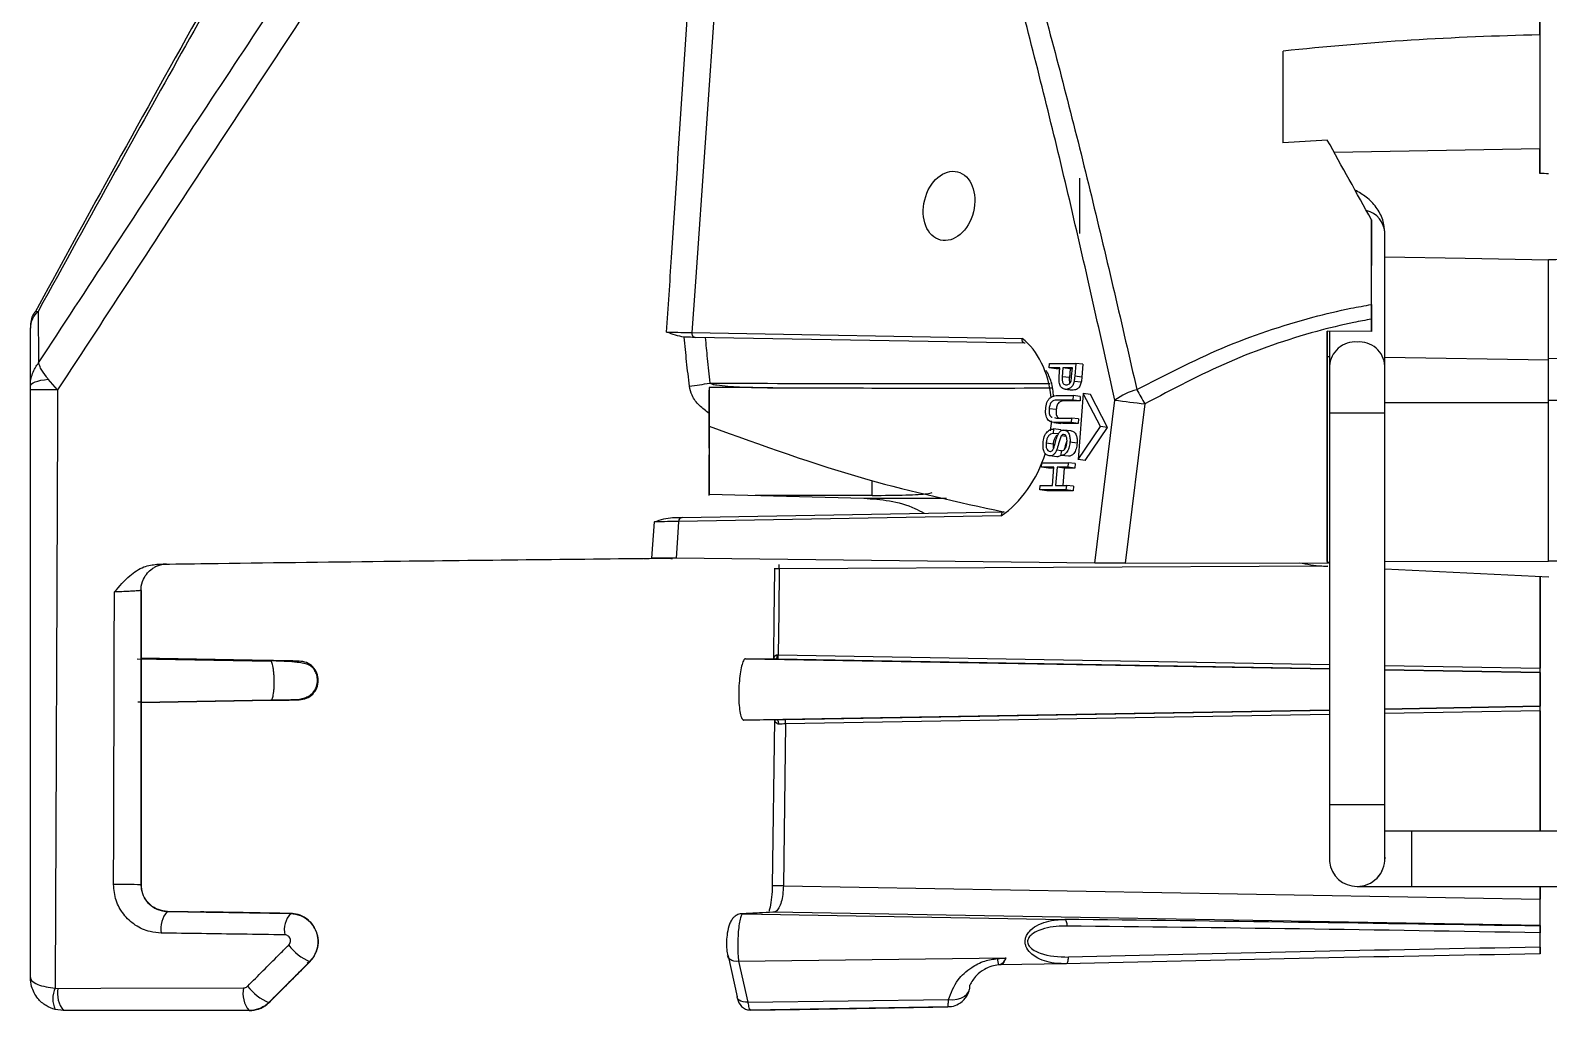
# Model space of a CAD drawing. Extents: x 8 to 113, y 1 to 87.
# Drawn here: x 45.577 to 49.007, y 60.489 to 62.704 of the extents above; entities that cross this region are included whole.
import ezdxf

# ---------------------------------------------------------------- set-up
doc = ezdxf.new("R2010")
doc.units = 0
doc.header["$MEASUREMENT"] = 0
doc.layers.add('OBJECT', color=7, linetype='CONTINUOUS')

msp = doc.modelspace()

# ---------------------------------------------------------------- linework, layer by layer
at = {"layer": 'OBJECT'}
for p, q in [((48.9868, 62.6936), (48.9868, 64.2812)), ((48.9869, 64.2759), (48.9868, 62.3805)), ((48.9868, 62.6936), (48.9868, 62.4362)), ((48.4068, 62.4497), (48.4068, 62.657)), ((48.4068, 62.4497), (48.4068, 62.657)), ((48.9868, 62.3805), (48.9868, 62.4362)), ((47.9468, 62.3697), (47.9468, 62.2447)), ((48.6067, 62.0846), (48.6067, 62.2756)), ((48.6067, 62.2756), (48.6068, 62.1725)), ((48.6367, 61.9456), (48.6368, 62.2459)), ((49.0068, 61.9629), (49.0068, 62.186)), ((48.6067, 62.0232), (48.6068, 62.1725)), ((48.6067, 62.0846), (48.6067, 62.0515)), ((48.6067, 62.0515), (48.6067, 62.0232)), ((47.0713, 62.0212), (47.8175, 62.0081)), ((48.5067, 62.0242), (48.5067, 61.5014)), ((48.6067, 62.0232), (48.5067, 62.0242)), ((48.5068, 61.9665), (48.5068, 62.0242)), ((48.5117, 62.0242), (48.5117, 61.9456)), ((47.0588, 62.0106), (47.0536, 62.0109)), ((47.8242, 61.9972), (47.0791, 62.0102)), ((47.8785, 61.9414), (47.8793, 61.9516)), ((47.8793, 61.9516), (47.9385, 61.9516)), ((47.9385, 61.9516), (47.9362, 61.9226)), ((47.9545, 61.9497), (47.9385, 61.9516)), ((47.9545, 61.9497), (47.9523, 61.9207)), ((48.5117, 61.9664), (48.5068, 61.9665)), ((49.0068, 61.959), (48.6367, 61.9646)), ((49.0068, 61.9629), (49.3767, 61.9685)), ((45.6386, 61.8917), (45.6175, 61.9159)), ((47.9028, 61.9414), (47.8785, 61.9414)), ((47.8945, 61.9395), (47.8785, 61.9414)), ((47.9026, 61.9395), (47.8945, 61.9395)), ((47.9013, 61.9217), (47.9028, 61.9414)), ((47.9096, 61.9414), (47.9081, 61.9214)), ((47.9241, 61.9195), (47.9081, 61.9214)), ((47.9309, 61.9414), (47.9096, 61.9414)), ((47.9257, 61.9395), (47.9096, 61.9414)), ((47.9257, 61.9395), (47.9241, 61.9195)), ((47.9307, 61.9395), (47.9257, 61.9395)), ((47.9293, 61.9216), (47.9309, 61.9414)), ((47.9508, 61.909), (47.9348, 61.9109)), ((47.9523, 61.9207), (47.9362, 61.9226)), ((45.577, 61.8915), (45.577, 61.9009)), ((47.1103, 61.897), (47.1103, 61.8386)), ((47.1103, 61.7629), (47.1103, 61.8911)), ((47.8988, 61.8789), (47.9329, 61.8789)), ((47.915, 61.893), (47.931, 61.8911)), ((47.933, 61.891), (47.917, 61.8929)), ((47.9329, 61.8789), (47.9321, 61.8686)), ((47.9489, 61.877), (47.9329, 61.8789)), ((47.9554, 61.8833), (47.944, 61.734)), ((47.9489, 61.877), (47.9482, 61.8667)), ((47.9941, 61.8087), (47.9554, 61.8833)), ((47.9715, 61.8814), (47.9554, 61.8833)), ((48.0102, 61.8068), (47.9715, 61.8814)), ((47.8943, 61.847), (47.8782, 61.8489)), ((47.9321, 61.8686), (47.8984, 61.8686)), ((47.9145, 61.8667), (47.8984, 61.8686)), ((47.9482, 61.8667), (47.9145, 61.8667)), ((47.9482, 61.8667), (47.9321, 61.8686)), ((47.9818, 61.5002), (48.027, 61.8685)), ((48.0945, 61.8599), (48.0503, 61.4999)), ((48.5067, 61.5036), (48.5067, 61.8626)), ((49.0067, 61.8626), (48.6367, 61.8626)), ((49.0067, 61.5044), (49.0067, 61.8683)), ((49.0067, 61.8683), (49.3767, 61.8683)), ((47.1103, 61.8386), (47.1103, 61.656)), ((47.1108, 61.7629), (47.1108, 61.8096)), ((47.1108, 61.8096), (47.1108, 61.7629)), ((47.8889, 61.8179), (47.9049, 61.816)), ((47.8908, 61.8289), (47.8953, 61.8278)), ((47.9102, 61.8157), (47.8941, 61.8176)), ((47.9282, 61.8176), (47.8941, 61.8176)), ((47.8953, 61.8278), (47.929, 61.8278)), ((47.9102, 61.8157), (47.9052, 61.8172)), ((47.9442, 61.8157), (47.9102, 61.8157)), ((47.929, 61.8278), (47.9282, 61.8176)), ((47.9442, 61.8157), (47.9282, 61.8176)), ((47.945, 61.8259), (47.929, 61.8278)), ((47.944, 61.734), (47.9941, 61.8087)), ((47.945, 61.8259), (47.9442, 61.8157)), ((47.96, 61.7321), (48.0102, 61.8068)), ((48.0102, 61.8068), (47.9941, 61.8087)), ((48.5117, 61.8395), (48.5117, 60.9547)), ((48.5117, 61.8395), (48.5742, 61.8395)), ((48.5742, 61.8395), (48.6367, 61.8395)), ((48.6367, 60.9547), (48.6367, 61.8395)), ((47.8884, 61.8035), (47.8876, 61.7933)), ((47.8991, 61.792), (47.8876, 61.7933)), ((47.9045, 61.8017), (47.8884, 61.8035)), ((47.9045, 61.8017), (47.9042, 61.7983)), ((47.9172, 61.7864), (47.9058, 61.7878)), ((47.9275, 61.7991), (47.9115, 61.801)), ((47.9416, 61.7713), (47.9255, 61.7732)), ((47.1103, 61.7629), (47.1103, 61.7629)), ((47.1108, 61.7629), (47.1108, 61.7629)), ((47.8875, 61.7692), (47.8715, 61.7711)), ((47.8961, 61.7404), (47.88, 61.7423)), ((47.9066, 61.7537), (47.8953, 61.7551)), ((47.9058, 61.7436), (47.9066, 61.7538)), ((47.9219, 61.7417), (47.9058, 61.7436)), ((47.8613, 61.7168), (47.862, 61.727)), ((47.8893, 61.7168), (47.8613, 61.7168)), ((47.8773, 61.7149), (47.8613, 61.7168)), ((47.862, 61.727), (47.9212, 61.727)), ((47.8892, 61.7149), (47.8773, 61.7149)), ((47.8862, 61.6759), (47.8893, 61.7168)), ((47.8962, 61.7168), (47.893, 61.6759)), ((47.9205, 61.7168), (47.8962, 61.7168)), ((47.9122, 61.7149), (47.8962, 61.7168)), ((47.9122, 61.7149), (47.9092, 61.6759)), ((47.9365, 61.7149), (47.9122, 61.7149)), ((47.9212, 61.727), (47.9205, 61.7168)), ((47.9365, 61.7149), (47.9205, 61.7168)), ((47.9373, 61.7251), (47.9212, 61.727)), ((47.9373, 61.7251), (47.9365, 61.7149)), ((47.96, 61.7321), (47.944, 61.734)), ((47.4787, 61.6532), (47.4785, 61.687)), ((47.8573, 61.6657), (47.8581, 61.6759)), ((47.8581, 61.6759), (47.8862, 61.6759)), ((47.893, 61.6759), (47.9173, 61.6759)), ((47.9173, 61.6759), (47.9165, 61.6657)), ((47.9334, 61.674), (47.9173, 61.6759)), ((47.9334, 61.674), (47.9326, 61.6638)), ((47.1103, 61.656), (47.4597, 61.6469)), ((47.4787, 61.6532), (47.2146, 61.6532)), ((47.4597, 61.6469), (47.6464, 61.6469)), ((47.8734, 61.6638), (47.8573, 61.6657)), ((47.9165, 61.6657), (47.8573, 61.6657)), ((47.9326, 61.6638), (47.8734, 61.6638)), ((47.9326, 61.6638), (47.9165, 61.6657)), ((47.7703, 61.6072), (47.0415, 61.5945)), ((47.0494, 61.6036), (47.777, 61.6163)), ((46.9812, 61.5112), (46.9866, 61.5933)), ((45.863, 61.4978), (45.8713, 61.498)), ((47.9818, 61.5002), (47.0357, 61.5114)), ((48.0503, 61.4999), (48.5092, 61.5012)), ((48.5067, 61.5014), (48.5117, 61.5013)), ((48.5117, 61.5013), (48.5067, 61.5014)), ((48.5067, 61.5014), (48.5067, 61.5014)), ((48.6367, 61.5038), (49.0067, 61.5044)), ((48.5079, 61.4932), (47.2689, 61.4875)), ((48.6367, 61.487), (49.0072, 61.4695)), ((48.9877, 60.8947), (48.9877, 61.4704)), ((48.9877, 61.4704), (48.9877, 61.263)), ((45.827, 61.4387), (45.827, 60.7735)), ((45.8275, 61.2832), (45.8275, 61.4387)), ((47.2642, 61.2931), (47.2662, 61.293)), ((47.2661, 61.283), (47.2662, 61.293)), ((47.2662, 61.293), (48.5117, 61.2713)), ((46.1218, 61.2782), (45.8184, 61.2833)), ((45.827, 61.2852), (46.119, 61.2801)), ((45.8275, 61.2852), (45.827, 61.2852)), ((45.8275, 61.2852), (45.8275, 61.2825)), ((46.1195, 61.2801), (45.8275, 61.2852)), ((46.184, 61.2789), (46.1844, 61.2789)), ((47.1926, 61.2843), (48.5117, 61.2613)), ((47.2619, 61.2831), (47.1926, 61.2843)), ((47.2661, 61.283), (47.2619, 61.2831)), ((48.5117, 61.2613), (47.2661, 61.283)), ((48.6367, 61.2691), (48.9877, 61.263)), ((48.6367, 61.2591), (48.9876, 61.253)), ((48.9877, 61.253), (48.6367, 61.2591)), ((48.9876, 61.253), (48.9876, 61.1767)), ((48.9876, 61.253), (48.9877, 61.253)), ((46.1205, 61.1903), (45.827, 61.1852)), ((45.8275, 61.1852), (46.121, 61.1903)), ((46.1844, 61.1914), (46.184, 61.1914)), ((45.82, 61.187), (45.8275, 61.1872)), ((45.827, 61.1852), (45.8275, 61.1852)), ((45.8275, 61.1878), (45.8275, 61.1852)), ((45.8275, 60.7735), (45.8275, 61.1872)), ((48.5117, 61.1684), (47.1885, 61.1453)), ((47.2826, 61.147), (48.5117, 61.1684)), ((48.5117, 61.1584), (47.2828, 61.137)), ((48.9876, 61.1767), (48.6367, 61.1706)), ((48.6367, 61.1706), (48.9877, 61.1767)), ((48.9877, 61.1667), (48.6367, 61.1606)), ((48.9877, 61.1767), (48.9876, 61.1767)), ((48.9877, 61.1667), (48.9877, 60.8947)), ((47.1885, 61.1453), (47.2616, 61.1466)), ((47.2577, 61.1465), (47.2529, 60.7715)), ((47.2828, 61.137), (47.278, 60.7712)), ((48.5117, 60.9547), (48.5742, 60.9547)), ((48.5742, 60.9547), (48.6367, 60.9547)), ((48.6968, 60.8947), (48.6358, 60.8947)), ((49.3168, 60.8947), (48.6968, 60.8947)), ((48.6968, 60.8947), (48.6968, 60.7697)), ((45.827, 60.7735), (45.8275, 60.7735)), ((47.278, 60.7712), (48.9877, 60.7413)), ((48.5742, 60.7697), (48.5743, 60.7697)), ((48.5743, 60.7697), (48.6968, 60.7697)), ((48.6968, 60.7697), (49.3168, 60.7697)), ((48.9877, 60.7403), (48.9877, 60.7697)), ((48.9877, 60.7697), (48.9877, 60.7413)), ((45.8859, 60.7135), (46.1646, 60.7087)), ((45.8864, 60.7135), (45.8859, 60.7135)), ((46.1651, 60.7087), (45.8864, 60.7135)), ((46.1646, 60.7087), (46.1647, 60.7087)), ((46.165, 60.7087), (46.1651, 60.7087)), ((47.2563, 60.7116), (47.186, 60.7079)), ((47.2563, 60.7116), (47.2545, 60.7115)), ((48.9877, 60.6813), (47.2563, 60.7116)), ((47.186, 60.7079), (47.1842, 60.7079)), ((47.186, 60.7079), (47.9135, 60.6952)), ((48.9877, 60.6813), (48.9877, 60.68)), ((48.9877, 60.6324), (48.9877, 60.665)), ((47.1521, 60.6128), (47.152, 60.6132)), ((47.1534, 60.6131), (47.1735, 60.5205)), ((47.1769, 60.6007), (47.7804, 60.6081)), ((48.9877, 60.6174), (48.9877, 60.6203)), ((46.2084, 60.6003), (46.1158, 60.5078)), ((46.1164, 60.5078), (46.2089, 60.6003)), ((46.2084, 60.6003), (46.2084, 60.6003)), ((47.1769, 60.6007), (47.1977, 60.5084)), ((47.7643, 60.5924), (47.7644, 60.5924)), ((47.9167, 60.5952), (47.7671, 60.5925)), ((45.633, 60.5401), (45.6394, 60.5393)), ((46.1158, 60.5078), (46.1159, 60.5078)), ((46.1164, 60.5078), (46.1163, 60.5078)), ((47.1977, 60.5084), (47.6509, 60.514)), ((45.652, 60.4892), (45.6331, 60.4916)), ((46.0709, 60.4892), (45.652, 60.4892)), ((46.0709, 60.4892), (46.071, 60.4892)), ((46.0714, 60.4892), (46.071, 60.4892)), ((46.0715, 60.4892), (46.0714, 60.4892)), ((47.6502, 60.498), (47.2044, 60.4902)), ((47.2044, 60.4902), (47.3143, 60.4921)), ((47.3143, 60.4921), (47.5718, 60.4966)), ((47.5718, 60.4966), (47.6016, 60.4971)), ((47.6016, 60.4971), (47.6017, 60.4971))]:
    msp.add_line(p, q, dxfattribs=at)
at = {"layer": 'OBJECT', "flags": 128}
for points in [[(47.219, 64.1423), (47.1488, 63.1339), (47.0785, 62.1254), (47.0713, 62.0212)], [(48.9868, 62.4362), (48.818, 62.4333), (48.5221, 62.4283)], [(49.0068, 62.1846), (48.818, 62.1882), (48.6368, 62.1917)], [(48.5067, 61.8626), (48.5067, 61.8783), (48.5067, 61.8936), (48.5067, 61.9085), (48.5067, 61.9226), (48.5068, 61.9356), (48.5068, 61.9474), (48.5068, 61.9578), (48.5068, 61.9665)], [(49.0067, 61.8683), (49.0067, 61.8826), (49.0067, 61.8966), (49.0067, 61.9101), (49.0067, 61.9229), (49.0068, 61.9348), (49.0068, 61.9455), (49.0068, 61.955), (49.0068, 61.9629)], [(45.577, 61.9009), (45.5777, 61.9032), (45.5798, 61.9055), (45.5832, 61.9077), (45.5879, 61.9097), (45.5938, 61.9116), (45.6008, 61.9133), (45.6088, 61.9147), (45.6175, 61.9159)], [(45.577, 60.5642), (45.577, 61.1886), (45.577, 61.8915)], [(47.1104, 61.76), (47.1106, 61.7609), (47.1108, 61.7629)], [(47.0415, 61.5945), (47.039, 61.5577), (47.0357, 61.5114)], [(47.2689, 61.4875), (47.2689, 61.4895), (47.2689, 61.4913), (47.2689, 61.4931), (47.2688, 61.4946), (47.2688, 61.4958), (47.2688, 61.4967), (47.2688, 61.4973), (47.2688, 61.4975)], [(47.2563, 61.2832), (47.2565, 61.2932), (47.2576, 61.3732), (47.2591, 61.4869)], [(47.2689, 61.4875), (47.2676, 61.3901), (47.2662, 61.293)], [(47.2678, 61.1365), (47.2677, 61.1385), (47.2673, 61.1404), (47.2667, 61.1421), (47.2659, 61.1437), (47.265, 61.1449), (47.2639, 61.1459), (47.2628, 61.1464), (47.2616, 61.1466)], [(47.2828, 61.137), (47.2828, 61.1389), (47.2827, 61.1408), (47.2827, 61.1425), (47.2827, 61.144), (47.2827, 61.1453), (47.2826, 61.1462), (47.2826, 61.1468), (47.2826, 61.147)], [(47.278, 60.7712), (47.2724, 60.7713), (47.267, 60.7713), (47.2623, 60.7714), (47.2583, 60.7715), (47.2554, 60.7715), (47.2535, 60.7715), (47.253, 60.7715)], [(47.9135, 60.6952), (47.9146, 60.6949), (47.9156, 60.694), (47.9165, 60.6926), (47.9172, 60.6907), (47.9179, 60.6885), (47.9183, 60.6859), (47.9186, 60.6831), (47.9187, 60.6802)], [(47.1769, 60.6007), (47.1715, 60.6004), (47.1662, 60.6011), (47.1615, 60.6026), (47.1575, 60.6049), (47.1545, 60.6079), (47.1525, 60.6114), (47.1521, 60.6128)], [(47.9167, 60.5952), (47.9178, 60.5954), (47.9188, 60.5963), (47.9197, 60.5976), (47.9205, 60.5995), (47.9211, 60.6018), (47.9215, 60.6044), (47.9218, 60.6072), (47.9218, 60.6101)], [(45.6394, 60.5393), (45.7361, 60.5396), (46.0583, 60.5406)], [(47.6509, 60.514), (47.6609, 60.5137), (47.6705, 60.5148), (47.6793, 60.5174), (47.6867, 60.5214), (47.6927, 60.5265), (47.6968, 60.5327), (47.6986, 60.5376)], [(47.6986, 60.5376), (47.699, 60.5395), (47.6991, 60.5467)], [(47.1977, 60.5084), (47.1922, 60.5081), (47.187, 60.5088), (47.1823, 60.5103), (47.1783, 60.5126), (47.1753, 60.5155), (47.1734, 60.519), (47.173, 60.5204)]]:
    msp.add_lwpolyline(points, dxfattribs=at)
at = {"layer": 'OBJECT'}
for centre, radius, start, end in [((48.5819, 62.2436), 0.055, 2.3814, 76.29), ((47.0805, 62.0195), 0.00937, 169.6622, 261.6217), ((48.5697, 61.9418), 0.0581, 85.5378, 176.5125), ((48.5794, 61.9426), 0.0574, 2.957, 95.2249), ((45.6249, 57.6683), 4.2235, 89.8147, 90.6503), ((46.9911, 62.5259), 0.6304, 276.7904, 281.0264), ((48.1159, 61.7462), 0.1511, 105.0387, 126.0136), ((49.6513, 62.7421), 1.7894, 208.3595, 209.5392), ((49.1804, 70.7239), 8.9302, 262.57883, 263.01525), ((47.0505, 61.5947), 0.00894, 96.9954, 181.1438), ((45.8875, 61.4387), 0.06, 93.773, 118.0695), ((47.2505, 61.2909), 0.0138, 325.4825, 9.0021), ((48.5742, 60.8322), 0.0625, 185.9299, 269.9995), ((48.5742, 60.8322), 0.0625, 270.0004, 1.8579), ((48.5743, 60.8322), 0.0625, 270, 1.5645), ((45.783, 59.3347), 1.4395, 88.2502, 90.717), ((45.9322, 60.6748), 0.0603, 140.0943, 189.9363), ((46.2097, 60.6704), 0.0591, 139.7263, 189.7966), ((46.2496, 60.7024), 0.1102, 216.1982, 248.0375), ((47.8087, 60.608), 0.047, 181.2992, 199.3701), ((47.7682, 60.5432), 0.0493, 91.2331, 94.3798), ((45.6848, 60.5159), 0.0572, 154.8815, 205.1351), ((45.6986, 60.5276), 0.0604, 168.7387, 219.5039), ((46.1191, 60.5282), 0.062, 168.4981, 219.0573), ((46.1534, 60.6063), 0.1055, 215.8152, 249.1281)]:
    msp.add_arc(centre, radius, start, end, dxfattribs=at)
for centre, major_axis, ratio, start_param, end_param in [((48.976, 60.3505), (3.9565, 0.1285), 0.591637, 1.548856, 1.695922), ((49.0396, 60.0579), (4.066, -0.1332), 0.591623, 1.721583, 1.74643), ((70.5383, 7.0342), (-23.8065, 57.8679), 0.037521, 5.964925, 5.975568), ((47.6536, 62.302), (3.0599, -0.0103), 0.030106, 1.112803, 1.120078), ((47.716, 61.8076), (0.0555, 0.2233), 0.713734, 5.18848, 5.972384), ((49.0072, 61.9536), (2.75, 0.0239), 0.015055, 3.951772, 4.290365), ((49.0073, 61.9436), (2.74, 0.0239), 0.01511, 4.017961, 4.290327), ((47.716, 61.8076), (0.0555, 0.2233), 0.713734, 4.851638, 4.949457), ((47.716, 61.8076), (0.0555, 0.2233), 0.713734, 3.804336, 4.626595), ((48.9877, 61.263), (0, 0.01), 0.000148, 3.141593, 4.712389), ((48.9877, 61.1667), (0, 0.01), 0.000148, 4.712389, 6.283185), ((49.0075, 60.659), (3.0462, -0.0532), 0.000003, 2.773768, 3.509121), ((48.9877, 60.7413), (0, 0.06), 0.000148, 3.159043, 4.712389), ((48.9877, 60.7403), (0, 0.12), 0.000148, 3.159043, 4.712389), ((49.0075, 60.6265), (3.0462, -0.0532), 0.017452, 1.577604, 1.938416), ((49.0072, 60.6115), (3.0312, -0.0532), 0.017539, 1.577554, 1.938419), ((49.0075, 60.5646), (3.0462, 0.0532), 0.017447, 1.576995, 1.936687), ((49.0072, 60.5796), (3.0312, 0.0532), 0.017533, 1.576938, 1.936684)]:
    msp.add_ellipse(centre, major_axis=major_axis, ratio=ratio, start_param=start_param, end_param=end_param, dxfattribs=at)
msp.add_ellipse((47.6523, 62.3073), major_axis=(0.0192, 0.0771), ratio=0.713734, dxfattribs=at)
for points, knots in [([(47.2239, 64.2812), (47.248, 64.2553), (47.3024, 64.1968), (47.377, 64.0838), (47.4661, 63.9206), (47.5601, 63.7101), (47.6558, 63.4515), (47.7576, 63.1355), (47.8649, 62.7624), (47.9753, 62.331), (48.0429, 62.0384), (48.0766, 61.8922)], [0, 0, 0, 0, 0.050913, 0.115232, 0.17961, 0.287489, 0.395606, 0.503691, 0.669071, 0.834542, 1, 1, 1, 1]), ([(46.8507, 64.2613), (46.69, 63.9919), (46.4246, 63.547), (46.0674, 62.9195), (45.809, 62.4583), (45.6525, 62.1743), (45.5944, 62.069)], [0, 0, 0, 0, 0.372207, 0.614681, 0.857089, 1, 1, 1, 1]), ([(45.5956, 61.9528), (45.705, 62.12), (45.9238, 62.4546), (46.2917, 63.0085), (46.6991, 63.6141), (47.006, 64.0455), (47.1595, 64.2613)], [0, 0, 0, 0, 0.215576, 0.431317, 0.71549, 1, 1, 1, 1]), ([(48.027, 61.8685), (47.9945, 62.0146), (47.9294, 62.3068), (47.8234, 62.7382), (47.7206, 63.1112), (47.6234, 63.4271), (47.5321, 63.6856), (47.4423, 63.8963), (47.3572, 64.0598), (47.2876, 64.1701), (47.2374, 64.2273), (47.2164, 64.2513)], [0, 0, 0, 0, 0.166848, 0.333708, 0.500482, 0.608948, 0.717443, 0.825706, 0.889802, 0.953838, 1, 1, 1, 1]), ([(46.8059, 64.2076), (46.7001, 64.0292), (46.4743, 63.6489), (46.1216, 63.0306), (45.8214, 62.4953), (45.6399, 62.1631), (45.5875, 62.0673)], [0, 0, 0, 0, 0.252491, 0.538409, 0.866804, 1, 1, 1, 1]), ([(47.153, 64.1445), (47.0107, 63.9414), (46.726, 63.535), (46.3361, 62.9526), (45.9734, 62.4045), (45.7502, 62.0627), (45.6386, 61.8917)], [0, 0, 0, 0, 0.273703, 0.547704, 0.773763, 1, 1, 1, 1]), ([(47.0144, 62.0221), (47.0181, 62.0782), (47.0373, 62.3734), (47.0834, 63.0808), (47.126, 63.7321), (47.153, 64.1445)], [0, 0, 0, 0, 0.079391, 0.41717, 1, 1, 1, 1]), ([(48.6368, 62.2459), (48.6358, 62.256), (48.6338, 62.277), (48.6181, 62.305), (48.5967, 62.3276), (48.5782, 62.338), (48.5695, 62.3429)], [0, 0, 0, 0, 0.242712, 0.500382, 0.762181, 1, 1, 1, 1]), ([(49.0068, 62.186), (49.094, 62.1877), (49.2173, 62.1901), (49.3407, 62.1925), (49.3768, 62.1932)], [0, 0, 0, 0, 0.7069585, 1, 1, 1, 1]), ([(48.0766, 61.8922), (48.14, 61.925), (48.2678, 61.9911), (48.4324, 62.0467), (48.5468, 62.0739), (48.5912, 62.0818), (48.6067, 62.0846)], [0, 0, 0, 0, 0.377745, 0.760923, 0.91658, 1, 1, 1, 1]), ([(45.577, 62.0293), (45.5781, 62.0374), (45.58, 62.0517), (45.5895, 62.0641), (45.5943, 62.0689), (45.5944, 62.069)], [0, 0, 0, 0, 0.5688554, 0.9930498, 1, 1, 1, 1]), ([(45.5872, 62.0674), (45.5867, 62.0666), (45.5803, 62.0584), (45.5772, 62.0451), (45.5774, 62.0334), (45.5775, 62.0313)], [0, 0, 0, 0, 0.073347, 0.829669, 1, 1, 1, 1]), ([(45.5878, 62.0671), (45.5877, 62.0676), (45.5873, 62.0695), (45.5912, 62.0693), (45.5944, 62.069), (45.5944, 62.069)], [0, 0, 0, 0, 0.229981, 0.987612, 1, 1, 1, 1]), ([(45.5944, 62.069), (45.5946, 62.0547), (45.5949, 62.0167), (45.5953, 61.9774), (45.5956, 61.9528)], [0, 0, 0, 0, 0.376843, 1, 1, 1, 1]), ([(48.6067, 62.0515), (48.5933, 62.049), (48.5517, 62.0413), (48.4427, 62.0147), (48.2818, 61.9591), (48.1573, 61.8932), (48.0945, 61.8599)], [0, 0, 0, 0, 0.074382, 0.231184, 0.612395, 1, 1, 1, 1]), ([(45.577, 61.9009), (45.577, 61.9287), (45.577, 61.9723), (45.577, 62.0141), (45.577, 62.0293)], [0, 0, 0, 0, 0.636851, 1, 1, 1, 1]), ([(47.0536, 62.0109), (47.0472, 62.0121), (47.0339, 62.0147), (47.0212, 62.0197), (47.0146, 62.022), (47.0144, 62.0221)], [0, 0, 0, 0, 0.48432, 0.990936, 1, 1, 1, 1]), ([(47.0144, 62.0221), (47.0158, 62.0221), (47.027, 62.0219), (47.0473, 62.0216), (47.0637, 62.0213), (47.0705, 62.0212), (47.0713, 62.0212)], [0, 0, 0, 0, 0.0599593, 0.5024793, 0.9439219, 1, 1, 1, 1]), ([(47.0657, 61.8999), (47.0636, 61.9185), (47.0596, 61.9554), (47.0556, 61.9924), (47.0536, 62.0108), (47.0536, 62.0109)], [0, 0, 0, 0, 0.500953, 0.997897, 1, 1, 1, 1]), ([(47.0791, 62.0102), (47.0783, 62.0102), (47.0725, 62.0103), (47.0651, 62.0105), (47.0588, 62.0106)], [0, 0, 0, 0, 0.1469686, 1, 1, 1, 1]), ([(47.1014, 62.0098), (47.1029, 61.9941), (47.1063, 61.9599), (47.1098, 61.9256), (47.1117, 61.9071)], [0, 0, 0, 0, 0.459279, 1, 1, 1, 1]), ([(47.8242, 61.9972), (47.8233, 61.9973), (47.8215, 61.9976), (47.8193, 61.9993), (47.8178, 62.0018), (47.8172, 62.0048), (47.8173, 62.007), (47.8175, 62.0081), (47.8175, 62.0081)], [0, 0, 0, 0, 0.198574, 0.397113, 0.597088, 0.800882, 0.98796, 1, 1, 1, 1]), ([(45.577, 61.9009), (45.577, 61.9032), (45.5774, 61.9148), (45.5814, 61.929), (45.589, 61.9436), (45.5929, 61.9493), (45.5955, 61.9527), (45.5956, 61.9528)], [0, 0, 0, 0, 0.1253422, 0.6415362, 0.7788511, 0.9936004, 1, 1, 1, 1]), ([(45.6175, 61.9159), (45.6161, 61.9176), (45.6088, 61.9264), (45.6022, 61.9367), (45.5975, 61.9467), (45.5962, 61.9506), (45.5956, 61.9528), (45.5956, 61.9528)], [0, 0, 0, 0, 0.1255223, 0.6415615, 0.7788905, 0.9936065, 1, 1, 1, 1]), ([(48.5117, 61.9456), (48.5117, 61.9419), (48.5117, 61.9312), (48.5117, 61.9059), (48.5117, 61.8724), (48.5117, 61.8494), (48.5117, 61.8395)], [0, 0, 0, 0, 0.158225, 0.462628, 0.767914, 1, 1, 1, 1]), ([(48.6367, 61.8395), (48.6367, 61.8462), (48.6367, 61.866), (48.6367, 61.8974), (48.6367, 61.9271), (48.6367, 61.94), (48.6367, 61.9456)], [0, 0, 0, 0, 0.158218, 0.462562, 0.767826, 1, 1, 1, 1]), ([(47.8888, 61.876), (47.8875, 61.8877), (47.8849, 61.9103), (47.8762, 61.9273), (47.872, 61.9355)], [0, 0, 0, 0, 0.518031, 1, 1, 1, 1]), ([(47.917, 61.8929), (47.9143, 61.8932), (47.9091, 61.8939), (47.9028, 61.9003), (47.9007, 61.9112), (47.9011, 61.9182), (47.9013, 61.9217)], [0, 0, 0, 0, 0.2805829, 0.5595371, 0.7791009, 1, 1, 1, 1]), ([(47.9081, 61.9214), (47.9079, 61.9186), (47.9076, 61.913), (47.9098, 61.9062), (47.9136, 61.9034), (47.9162, 61.9032), (47.9175, 61.9031)], [0, 0, 0, 0, 0.2811335, 0.5582913, 0.7787768, 1, 1, 1, 1]), ([(47.9348, 61.9109), (47.9339, 61.9077), (47.9321, 61.9012), (47.9253, 61.8943), (47.9201, 61.8934), (47.917, 61.8929)], [0, 0, 0, 0, 0.279623, 0.559652, 1, 1, 1, 1]), ([(47.9175, 61.9031), (47.9198, 61.9035), (47.9229, 61.904), (47.9266, 61.9081), (47.9276, 61.9107), (47.9281, 61.912)], [0, 0, 0, 0, 0.55866, 0.779577, 1, 1, 1, 1]), ([(47.9241, 61.9195), (47.9239, 61.9166), (47.9235, 61.912), (47.925, 61.9085), (47.9255, 61.9072)], [0, 0, 0, 0, 0.627083, 1, 1, 1, 1]), ([(47.9281, 61.912), (47.9284, 61.9138), (47.929, 61.917), (47.9292, 61.9202), (47.9293, 61.9216)], [0, 0, 0, 0, 0.559554, 1, 1, 1, 1]), ([(47.9508, 61.909), (47.9499, 61.9058), (47.9481, 61.8993), (47.9413, 61.8924), (47.9362, 61.8915), (47.933, 61.891)], [0, 0, 0, 0, 0.279623, 0.5596509, 1, 1, 1, 1]), ([(47.9362, 61.9226), (47.9361, 61.9204), (47.9358, 61.9165), (47.9351, 61.9126), (47.9348, 61.9109)], [0, 0, 0, 0, 0.560091, 1, 1, 1, 1]), ([(47.9523, 61.9207), (47.9521, 61.9185), (47.9518, 61.9146), (47.9511, 61.9107), (47.9508, 61.909)], [0, 0, 0, 0, 0.560189, 1, 1, 1, 1]), ([(45.6386, 61.8917), (45.6385, 61.872), (45.6376, 61.6524), (45.6358, 61.2018), (45.634, 60.771), (45.633, 60.5401)], [0, 0, 0, 0, 0.043725, 0.487633, 1, 1, 1, 1]), ([(47.1103, 61.8386), (47.1027, 61.8442), (47.0876, 61.8554), (47.0711, 61.8766), (47.0673, 61.8929), (47.0657, 61.8999)], [0, 0, 0, 0, 0.365346, 0.726139, 1, 1, 1, 1]), ([(47.2541, 61.8965), (47.2539, 61.8965), (47.2296, 61.8966), (47.1821, 61.8968), (47.1342, 61.8969), (47.1103, 61.897)], [0, 0, 0, 0, 0.003894, 0.501951, 1, 1, 1, 1]), ([(47.1117, 61.9071), (47.1132, 61.9064), (47.1183, 61.9039), (47.1321, 61.9022), (47.1616, 61.8987), (47.2037, 61.8971), (47.238, 61.8967), (47.2541, 61.8965)], [0, 0, 0, 0, 0.035593, 0.118084, 0.295128, 0.667974, 1, 1, 1, 1]), ([(47.8706, 61.848), (47.8712, 61.8532), (47.8722, 61.861), (47.8765, 61.8695), (47.8847, 61.8785), (47.8925, 61.8787), (47.8988, 61.8789)], [0, 0, 0, 0, 0.2497644, 0.3752281, 0.5007443, 1, 1, 1, 1]), ([(47.8941, 61.8176), (47.8879, 61.8177), (47.8801, 61.8179), (47.8735, 61.827), (47.8703, 61.8352), (47.8705, 61.8429), (47.8706, 61.848)], [0, 0, 0, 0, 0.499186, 0.624851, 0.750398, 1, 1, 1, 1]), ([(47.8782, 61.8489), (47.8781, 61.8452), (47.8779, 61.8396), (47.88, 61.8335), (47.8824, 61.8305), (47.8843, 61.8303), (47.8852, 61.8302)], [0, 0, 0, 0, 0.416281, 0.624989, 0.833671, 1, 1, 1, 1]), ([(47.8984, 61.8686), (47.8941, 61.8687), (47.8887, 61.8689), (47.8828, 61.8634), (47.8795, 61.8579), (47.8788, 61.8525), (47.8782, 61.8489)], [0, 0, 0, 0, 0.500292, 0.625789, 0.75119, 1, 1, 1, 1]), ([(47.8943, 61.847), (47.8941, 61.8433), (47.894, 61.8378), (47.896, 61.8315), (47.8978, 61.8298), (47.8987, 61.8289)], [0, 0, 0, 0, 0.499335, 0.749683, 1, 1, 1, 1]), ([(47.9145, 61.8667), (47.9102, 61.8668), (47.9047, 61.867), (47.8988, 61.8615), (47.8956, 61.856), (47.8948, 61.8506), (47.8943, 61.847)], [0, 0, 0, 0, 0.500293, 0.625791, 0.751215, 1, 1, 1, 1]), ([(47.1108, 61.8096), (47.2293, 61.7665), (47.4465, 61.6876), (47.6722, 61.6385), (47.7749, 61.6162)], [0, 0, 0, 0, 0.545409, 1, 1, 1, 1]), ([(47.8646, 61.7707), (47.8653, 61.7759), (47.8665, 61.7863), (47.8735, 61.7974), (47.8812, 61.8025), (47.886, 61.8032), (47.8884, 61.8035)], [0, 0, 0, 0, 0.279965, 0.55811, 0.778854, 1, 1, 1, 1]), ([(47.8876, 61.7933), (47.8856, 61.7929), (47.8814, 61.7921), (47.876, 61.787), (47.8726, 61.7792), (47.8719, 61.7738), (47.8715, 61.7711)], [0, 0, 0, 0, 0.280999, 0.559589, 0.779739, 1, 1, 1, 1]), ([(47.8978, 61.7896), (47.8977, 61.7896), (47.8956, 61.7889), (47.8921, 61.7849), (47.8886, 61.7774), (47.8879, 61.772), (47.8875, 61.7692)], [0, 0, 0, 0, 0.014221, 0.396179, 0.698012, 1, 1, 1, 1]), ([(47.889, 61.7607), (47.89, 61.764), (47.8917, 61.7694), (47.8936, 61.7772), (47.8954, 61.7837), (47.897, 61.7877), (47.8978, 61.7897)], [0, 0, 0, 0, 0.339945, 0.560086, 0.780175, 1, 1, 1, 1]), ([(47.9058, 61.7878), (47.9037, 61.7817), (47.9, 61.771), (47.8968, 61.7599), (47.8953, 61.7551)], [0, 0, 0, 0, 0.558206, 1, 1, 1, 1]), ([(47.8978, 61.7897), (47.8988, 61.7916), (47.9008, 61.7954), (47.9055, 61.8), (47.9092, 61.8006), (47.9115, 61.801)], [0, 0, 0, 0, 0.2805913, 0.5608558, 1, 1, 1, 1]), ([(47.9112, 61.7908), (47.9101, 61.7907), (47.9082, 61.7904), (47.9065, 61.7886), (47.9058, 61.7878)], [0, 0, 0, 0, 0.559994, 1, 1, 1, 1]), ([(47.9255, 61.7732), (47.925, 61.7688), (47.9239, 61.76), (47.9185, 61.7497), (47.912, 61.7446), (47.9079, 61.7439), (47.9058, 61.7436)], [0, 0, 0, 0, 0.28016, 0.55883, 0.779212, 1, 1, 1, 1]), ([(47.9066, 61.7538), (47.9083, 61.7542), (47.9115, 61.755), (47.9158, 61.7597), (47.918, 61.7663), (47.9185, 61.7707), (47.9187, 61.7728)], [0, 0, 0, 0, 0.280644, 0.559213, 0.779137, 1, 1, 1, 1]), ([(47.9187, 61.7728), (47.9188, 61.7753), (47.9191, 61.7802), (47.9176, 61.7865), (47.9146, 61.7902), (47.9124, 61.7906), (47.9112, 61.7908)], [0, 0, 0, 0, 0.281086, 0.559772, 0.779919, 1, 1, 1, 1]), ([(47.9115, 61.801), (47.9139, 61.8005), (47.9186, 61.7997), (47.9238, 61.7925), (47.9258, 61.7828), (47.9256, 61.7764), (47.9255, 61.7732)], [0, 0, 0, 0, 0.280025, 0.558875, 0.779256, 1, 1, 1, 1]), ([(47.9187, 61.7765), (47.9177, 61.7736), (47.9155, 61.7671), (47.9135, 61.7604), (47.9124, 61.7567)], [0, 0, 0, 0, 0.448067, 1, 1, 1, 1]), ([(47.9275, 61.7991), (47.9299, 61.7987), (47.9347, 61.7978), (47.9398, 61.7906), (47.9419, 61.781), (47.9417, 61.7745), (47.9416, 61.7713)], [0, 0, 0, 0, 0.2800215, 0.5588722, 0.7792548, 1, 1, 1, 1]), ([(47.1108, 61.7629), (47.1108, 61.762), (47.1108, 61.7609), (47.1104, 61.76), (47.1103, 61.7598)], [0, 0, 0, 0, 0.778, 1, 1, 1, 1]), ([(47.1103, 61.7629), (47.1103, 61.7628), (47.1103, 61.7626), (47.1103, 61.7604), (47.1103, 61.7556), (47.1103, 61.7503), (47.1103, 61.7467), (47.1103, 61.7448)], [0, 0, 0, 0, 0.1329062, 0.4537195, 0.6875541, 0.8432753, 1, 1, 1, 1]), ([(47.1103, 61.6534), (47.1103, 61.6701), (47.1103, 61.7006), (47.1103, 61.7311), (47.1103, 61.7448)], [0, 0, 0, 0, 0.549483, 1, 1, 1, 1]), ([(47.88, 61.7423), (47.8775, 61.7428), (47.8725, 61.7437), (47.867, 61.7509), (47.8644, 61.7606), (47.8646, 61.7674), (47.8646, 61.7707)], [0, 0, 0, 0, 0.280037, 0.559314, 0.779514, 1, 1, 1, 1]), ([(47.8715, 61.7711), (47.8714, 61.7685), (47.8713, 61.7631), (47.8734, 61.7567), (47.8767, 61.7532), (47.8792, 61.7527), (47.8804, 61.7525)], [0, 0, 0, 0, 0.280252, 0.55952, 0.779669, 1, 1, 1, 1]), ([(47.8953, 61.7551), (47.8942, 61.7529), (47.892, 61.7485), (47.8867, 61.7433), (47.8826, 61.7427), (47.88, 61.7423)], [0, 0, 0, 0, 0.280496, 0.560676, 1, 1, 1, 1]), ([(47.8804, 61.7525), (47.8813, 61.7526), (47.8832, 61.7528), (47.8866, 61.7549), (47.8881, 61.7585), (47.889, 61.7607)], [0, 0, 0, 0, 0.281204, 0.561646, 1, 1, 1, 1]), ([(47.8875, 61.7692), (47.8874, 61.7665), (47.8871, 61.7629), (47.8881, 61.7601), (47.8884, 61.7595)], [0, 0, 0, 0, 0.772519, 1, 1, 1, 1]), ([(47.9059, 61.745), (47.9051, 61.7442), (47.9021, 61.7409), (47.8986, 61.7406), (47.8961, 61.7404)], [0, 0, 0, 0, 0.259055, 1, 1, 1, 1]), ([(47.9416, 61.7713), (47.941, 61.7669), (47.9399, 61.7581), (47.9346, 61.7478), (47.9281, 61.7427), (47.9239, 61.742), (47.9219, 61.7417)], [0, 0, 0, 0, 0.280157, 0.558845, 0.779213, 1, 1, 1, 1]), ([(47.4599, 61.6469), (47.4793, 61.6455), (47.5185, 61.6425), (47.5647, 61.63), (47.5893, 61.6169), (47.5963, 61.6131)], [0, 0, 0, 0, 0.409469, 0.831643, 1, 1, 1, 1]), ([(47.4787, 61.6532), (47.5058, 61.6534), (47.56, 61.6538), (47.6024, 61.6565), (47.611, 61.6589), (47.6143, 61.6598)], [0, 0, 0, 0, 0.381756, 0.763498, 1, 1, 1, 1]), ([(46.9866, 61.5933), (46.9867, 61.5933), (46.9938, 61.5959), (47.0071, 61.6008), (47.0211, 61.6024), (47.0276, 61.6032)], [0, 0, 0, 0, 0.008783, 0.530769, 1, 1, 1, 1]), ([(47.0276, 61.6032), (47.0279, 61.6032), (47.0361, 61.6033), (47.0428, 61.6035), (47.0494, 61.6036)], [0, 0, 0, 0, 0.0276, 1, 1, 1, 1]), ([(47.777, 61.6163), (47.7762, 61.6161), (47.7744, 61.6159), (47.7723, 61.6142), (47.7708, 61.6117), (47.7703, 61.6092), (47.7703, 61.6077), (47.7703, 61.6073), (47.7703, 61.6072)], [0, 0, 0, 0, 0.225942, 0.451828, 0.680071, 0.912542, 0.986073, 1, 1, 1, 1]), ([(47.0415, 61.5945), (47.0356, 61.5944), (47.0229, 61.5942), (47.0024, 61.5937), (46.9896, 61.5934), (46.9866, 61.5933)], [0, 0, 0, 0, 0.404125, 0.861475, 1, 1, 1, 1]), ([(45.7668, 61.4351), (45.7669, 61.4352), (45.7781, 61.4479), (45.7974, 61.47), (45.8306, 61.4933), (45.853, 61.4964), (45.863, 61.4978)], [0, 0, 0, 0, 0.002566, 0.427488, 0.744599, 1, 1, 1, 1]), ([(45.8561, 61.4898), (45.8581, 61.4911), (45.8628, 61.494), (45.8701, 61.4964), (45.8763, 61.4978), (45.8793, 61.4982), (45.8808, 61.4983), (45.8815, 61.4984), (45.8814, 61.4984), (45.8814, 61.4984)], [0, 0, 0, 0, 0.1932783, 0.4531031, 0.6309814, 0.7242947, 0.8013683, 0.9032121, 1, 1, 1, 1]), ([(45.863, 61.4978), (45.9008, 61.4983), (46.0716, 61.5006), (46.4443, 61.5054), (46.7794, 61.509), (46.9812, 61.5112)], [0, 0, 0, 0, 0.101313, 0.458464, 1, 1, 1, 1]), ([(46.9636, 61.511), (46.9712, 61.511), (46.9884, 61.5112), (47.0097, 61.5112), (47.0228, 61.5111), (47.0264, 61.511), (47.0276, 61.5109)], [0, 0, 0, 0, 0.2399595, 0.5470156, 0.8534527, 1, 1, 1, 1]), ([(47.0357, 61.5114), (47.029, 61.5114), (47.0155, 61.5114), (46.9947, 61.5113), (46.9831, 61.5112), (46.9812, 61.5112)], [0, 0, 0, 0, 0.4563636, 0.912702, 1, 1, 1, 1]), ([(48.0503, 61.4999), (48.0401, 61.4999), (48.0198, 61.4998), (47.9964, 61.5), (47.9858, 61.5001), (47.9818, 61.5002)], [0, 0, 0, 0, 0.382098, 0.764263, 1, 1, 1, 1]), ([(48.444, 61.501), (48.4608, 61.498), (48.482, 61.4941), (48.5035, 61.4933), (48.5079, 61.4932)], [0, 0, 0, 0, 0.79561, 1, 1, 1, 1]), ([(49.3767, 61.5038), (49.2834, 61.504), (49.1601, 61.5044), (49.0368, 61.5044), (49.0067, 61.5044)], [0, 0, 0, 0, 0.756717, 1, 1, 1, 1]), ([(45.8276, 61.4389), (45.8274, 61.4403), (45.8263, 61.4488), (45.8313, 61.463), (45.8405, 61.4776), (45.8492, 61.4861), (45.8547, 61.4891), (45.8561, 61.4898)], [0, 0, 0, 0, 0.072592, 0.418657, 0.692106, 0.922144, 1, 1, 1, 1]), ([(47.2591, 61.4869), (47.2591, 61.4869), (47.259, 61.4876), (47.2588, 61.4882), (47.2587, 61.4887)], [0, 0, 0, 0, 0.046519, 1, 1, 1, 1]), ([(47.2689, 61.4875), (47.2678, 61.4875), (47.2655, 61.4874), (47.2625, 61.4873), (47.2603, 61.4871), (47.259, 61.487), (47.2588, 61.4869), (47.259, 61.4869), (47.2591, 61.4869)], [0, 0, 0, 0, 0.1904042, 0.3808291, 0.5712809, 0.761676, 0.9519447, 1, 1, 1, 1]), ([(45.765, 60.7741), (45.7651, 60.8074), (45.7656, 60.9741), (45.7662, 61.1944), (45.7667, 61.3814), (45.7668, 61.4351)], [0, 0, 0, 0, 0.151261, 0.756304, 1, 1, 1, 1]), ([(45.827, 61.4387), (45.8264, 61.4385), (45.8253, 61.4381), (45.8167, 61.4374), (45.804, 61.4366), (45.7882, 61.4358), (45.7752, 61.4354), (45.7683, 61.4352), (45.7668, 61.4351)], [0, 0, 0, 0, 0.190064, 0.380172, 0.570303, 0.760389, 0.950366, 1, 1, 1, 1]), ([(47.2568, 61.2832), (47.257, 61.2844), (47.2574, 61.287), (47.2591, 61.2903), (47.2611, 61.2922), (47.2627, 61.293), (47.2636, 61.293), (47.2642, 61.2931)], [0, 0, 0, 0, 0.272916, 0.609591, 0.81655, 0.888001, 1, 1, 1, 1]), ([(45.827, 61.1852), (45.827, 61.1858), (45.827, 61.1872), (45.827, 61.1989), (45.827, 61.2154), (45.827, 61.2352), (45.827, 61.255), (45.827, 61.2714), (45.827, 61.2832), (45.827, 61.2845), (45.827, 61.2852)], [0, 0, 0, 0, 0.12545, 0.250479, 0.375449, 0.500275, 0.625031, 0.749799, 0.874682, 1, 1, 1, 1]), ([(46.1205, 61.1903), (46.1213, 61.1906), (46.123, 61.1915), (46.125, 61.1976), (46.1264, 61.2057), (46.1273, 61.2141), (46.1278, 61.2241), (46.1279, 61.2352), (46.1275, 61.2462), (46.1266, 61.2562), (46.1254, 61.2647), (46.1237, 61.2728), (46.1215, 61.2789), (46.1198, 61.2797), (46.119, 61.2801)], [0, 0, 0, 0, 0.0904593, 0.2047715, 0.2716221, 0.344091, 0.420875, 0.5000033, 0.5791232, 0.6559068, 0.7283765, 0.7952287, 0.9095427, 1, 1, 1, 1]), ([(46.119, 61.2801), (46.1277, 61.2799), (46.1452, 61.2796), (46.1663, 61.2792), (46.1809, 61.279), (46.183, 61.2789), (46.184, 61.2789)], [0, 0, 0, 0, 0.247885, 0.495812, 0.746998, 1, 1, 1, 1]), ([(46.1844, 61.2789), (46.1836, 61.2789), (46.1818, 61.279), (46.1667, 61.2792), (46.1457, 61.2796), (46.1282, 61.2799), (46.1195, 61.2801)], [0, 0, 0, 0, 0.252584, 0.504698, 0.752253, 1, 1, 1, 1]), ([(46.1221, 61.1907), (46.1316, 61.191), (46.1608, 61.1918), (46.1843, 61.1902), (46.2068, 61.1999), (46.2161, 61.2076), (46.2232, 61.2187), (46.2261, 61.2316), (46.2252, 61.2441), (46.222, 61.2531), (46.2191, 61.2584), (46.2173, 61.261), (46.2152, 61.2635), (46.212, 61.2663), (46.201, 61.2733), (46.1845, 61.2757), (46.1536, 61.2784), (46.1321, 61.2792), (46.1206, 61.2796)], [0, 0, 0, 0, 0.09969, 0.304577, 0.348976, 0.391537, 0.435316, 0.481605, 0.524638, 0.562239, 0.578809, 0.586617, 0.594623, 0.612783, 0.635526, 0.779725, 0.88159, 1, 1, 1, 1]), ([(46.184, 61.1914), (46.1896, 61.1921), (46.201, 61.1936), (46.2152, 61.2038), (46.2248, 61.2181), (46.2281, 61.2352), (46.2248, 61.2522), (46.2152, 61.2665), (46.201, 61.2767), (46.1896, 61.2782), (46.184, 61.2789)], [0, 0, 0, 0, 0.125, 0.249999, 0.374997, 0.499996, 0.624996, 0.750001, 0.875, 1, 1, 1, 1]), ([(46.1844, 61.1914), (46.1901, 61.1921), (46.2014, 61.1936), (46.2157, 61.2038), (46.2252, 61.2181), (46.2286, 61.2352), (46.2252, 61.2522), (46.2157, 61.2665), (46.2014, 61.2767), (46.1901, 61.2782), (46.1844, 61.2789)], [0, 0, 0, 0, 0.1250001, 0.2500001, 0.3749972, 0.4999964, 0.6249955, 0.7499999, 0.8749999, 1, 1, 1, 1]), ([(47.1926, 61.2843), (47.1921, 61.2842), (47.1901, 61.2839), (47.1866, 61.2784), (47.1826, 61.2647), (47.1795, 61.2456), (47.1776, 61.2234), (47.177, 61.2), (47.1779, 61.1779), (47.1804, 61.1599), (47.1841, 61.1476), (47.1871, 61.1461), (47.1885, 61.1453)], [0, 0, 0, 0, 0.038415, 0.147499, 0.254394, 0.359173, 0.462769, 0.566682, 0.672387, 0.780626, 0.890437, 1, 1, 1, 1]), ([(46.184, 61.1914), (46.1831, 61.1914), (46.1815, 61.1913), (46.1668, 61.1911), (46.1464, 61.1907), (46.1291, 61.1904), (46.1205, 61.1903)], [0, 0, 0, 0, 0.2515188, 0.5028666, 0.750943, 1, 1, 1, 1]), ([(46.121, 61.1903), (46.1296, 61.1904), (46.1468, 61.1907), (46.1673, 61.1911), (46.1819, 61.1913), (46.1836, 61.1914), (46.1844, 61.1914)], [0, 0, 0, 0, 0.248935, 0.497119, 0.74836, 1, 1, 1, 1]), ([(47.2678, 61.1365), (47.2667, 61.1366), (47.2652, 61.1368), (47.2625, 61.1382), (47.2597, 61.1411), (47.259, 61.1446), (47.2587, 61.1465)], [0, 0, 0, 0, 0.203802, 0.263197, 0.612311, 1, 1, 1, 1]), ([(47.2616, 61.1466), (47.265, 61.1467), (47.2715, 61.1468), (47.279, 61.1469), (47.2826, 61.147)], [0, 0, 0, 0, 0.523845, 1, 1, 1, 1]), ([(47.2828, 61.137), (47.2802, 61.1369), (47.2748, 61.1367), (47.2702, 61.1366), (47.2678, 61.1365)], [0, 0, 0, 0, 0.476174, 1, 1, 1, 1]), ([(48.5117, 60.9547), (48.5117, 60.9479), (48.5117, 60.9282), (48.5117, 60.8966), (48.5117, 60.8649), (48.5117, 60.8422), (48.5117, 60.834), (48.5117, 60.8323), (48.5117, 60.832), (48.5117, 60.8318), (48.5117, 60.8313), (48.5118, 60.8308), (48.5118, 60.8292), (48.5119, 60.8278), (48.512, 60.8267)], [0, 0, 0, 0, 0.103523, 0.30265, 0.502395, 0.702163, 0.902013, 0.941683, 0.961552, 0.97161, 0.975123, 0.978087, 0.98292, 1, 1, 1, 1]), ([(48.6366, 60.8358), (48.6367, 60.8351), (48.6367, 60.8342), (48.6367, 60.8333), (48.6367, 60.8329), (48.6367, 60.8327), (48.6367, 60.8325), (48.6367, 60.8324), (48.6367, 60.833), (48.6367, 60.8371), (48.6367, 60.8515), (48.6367, 60.8783), (48.6367, 60.9125), (48.6367, 60.9393), (48.6367, 60.9532), (48.6367, 60.9547)], [0, 0, 0, 0, 0.010739, 0.014163, 0.016506, 0.01915, 0.023503, 0.033214, 0.064423, 0.188242, 0.382662, 0.583926, 0.785521, 0.976725, 1, 1, 1, 1]), ([(45.8728, 60.6644), (45.8643, 60.6651), (45.8437, 60.6668), (45.8132, 60.6807), (45.7865, 60.7055), (45.7684, 60.7378), (45.7661, 60.762), (45.765, 60.7741)], [0, 0, 0, 0, 0.151543, 0.369849, 0.581663, 0.790624, 1, 1, 1, 1]), ([(45.827, 60.7735), (45.8276, 60.7669), (45.8289, 60.7535), (45.8389, 60.7359), (45.8536, 60.7224), (45.8701, 60.7149), (45.8813, 60.7139), (45.8859, 60.7135)], [0, 0, 0, 0, 0.202322, 0.407764, 0.620696, 0.844046, 1, 1, 1, 1]), ([(45.8864, 60.7135), (45.8795, 60.7143), (45.8658, 60.7159), (45.8477, 60.727), (45.8344, 60.7431), (45.8282, 60.7598), (45.8277, 60.7701), (45.8275, 60.7735)], [0, 0, 0, 0, 0.232657, 0.462587, 0.684294, 0.894713, 1, 1, 1, 1]), ([(47.253, 60.7715), (47.253, 60.7715), (47.2531, 60.7626), (47.2518, 60.745), (47.2488, 60.7246), (47.2465, 60.717), (47.2456, 60.7142)], [0, 0, 0, 0, 0.0026934, 0.389757, 0.7752551, 1, 1, 1, 1]), ([(47.278, 60.7712), (47.2777, 60.7646), (47.2771, 60.7514), (47.2734, 60.7338), (47.268, 60.7204), (47.262, 60.7129), (47.2579, 60.712), (47.2563, 60.7116)], [0, 0, 0, 0, 0.206044, 0.413199, 0.624803, 0.844346, 1, 1, 1, 1]), ([(46.1646, 60.7087), (46.1722, 60.7077), (46.1869, 60.7059), (46.2057, 60.6941), (46.2192, 60.6778), (46.2268, 60.6581), (46.2275, 60.6371), (46.2218, 60.6165), (46.2128, 60.6057), (46.2084, 60.6003)], [0, 0, 0, 0, 0.154571, 0.297972, 0.438442, 0.577532, 0.71742, 0.859181, 1, 1, 1, 1]), ([(46.2024, 60.5975), (46.2049, 60.5986), (46.2117, 60.6016), (46.2191, 60.6133), (46.2245, 60.6262), (46.2267, 60.6361), (46.2272, 60.646), (46.2265, 60.6555), (46.2237, 60.6667), (46.2166, 60.6818), (46.198, 60.7018), (46.179, 60.7081), (46.1661, 60.7086), (46.1647, 60.7087)], [0, 0, 0, 0, 0.069933, 0.187614, 0.236106, 0.28779, 0.325148, 0.362391, 0.409988, 0.48398, 0.628803, 0.960347, 1, 1, 1, 1]), ([(47.2545, 60.7115), (47.2443, 60.711), (47.2209, 60.7098), (47.1974, 60.7086), (47.1842, 60.7079)], [0, 0, 0, 0, 0.437501, 1, 1, 1, 1]), ([(47.1843, 60.7077), (47.1837, 60.7077), (47.1799, 60.7081), (47.1732, 60.7053), (47.1658, 60.7003), (47.1601, 60.6931), (47.155, 60.6821), (47.1512, 60.6665), (47.1494, 60.6459), (47.1495, 60.6276), (47.1514, 60.6178), (47.1523, 60.6133)], [0, 0, 0, 0, 0.013784, 0.100537, 0.176676, 0.257641, 0.363897, 0.562114, 0.711773, 0.868578, 1, 1, 1, 1]), ([(47.186, 60.7079), (47.1848, 60.707), (47.1825, 60.7052), (47.1794, 60.6933), (47.177, 60.6773), (47.1754, 60.6578), (47.1748, 60.637), (47.1753, 60.6167), (47.1764, 60.606), (47.1769, 60.6007)], [0, 0, 0, 0, 0.158213, 0.301961, 0.442277, 0.580649, 0.719408, 0.860013, 1, 1, 1, 1]), ([(47.9167, 60.5952), (47.9095, 60.5952), (47.8876, 60.5955), (47.8608, 60.6024), (47.8388, 60.6162), (47.8294, 60.6265), (47.8251, 60.6367), (47.8239, 60.6441), (47.8246, 60.6517), (47.8276, 60.6602), (47.8355, 60.6713), (47.8575, 60.6873), (47.8821, 60.6933), (47.9038, 60.6951), (47.9097, 60.6952), (47.9135, 60.6952)], [0, 0, 0, 0, 0.0982394, 0.2996295, 0.3689574, 0.4439436, 0.4730077, 0.5038876, 0.5319572, 0.5639656, 0.6117256, 0.7016847, 0.9183133, 0.9481151, 1, 1, 1, 1]), ([(47.9187, 60.6802), (47.9149, 60.6802), (47.8935, 60.6801), (47.8657, 60.6762), (47.8414, 60.664), (47.8333, 60.656), (47.8302, 60.6499), (47.8294, 60.6444), (47.8307, 60.639), (47.8353, 60.6316), (47.8447, 60.6245), (47.8733, 60.6117), (47.9, 60.6109), (47.9218, 60.6101)], [0, 0, 0, 0, 0.055162, 0.31331, 0.402012, 0.445497, 0.47258, 0.495337, 0.520566, 0.545548, 0.615852, 0.685389, 1, 1, 1, 1]), ([(48.9877, 60.68), (48.9877, 60.6798), (48.9877, 60.6795), (48.9877, 60.6768), (48.9877, 60.6729), (48.9877, 60.6688), (48.9877, 60.6661), (48.9877, 60.665)], [0, 0, 0, 0, 0.217078, 0.434153, 0.651225, 0.868323, 1, 1, 1, 1]), ([(46.1514, 60.6604), (46.1191, 60.6609), (46.0262, 60.6622), (45.9334, 60.6635), (45.8728, 60.6644)], [0, 0, 0, 0, 0.347831, 1, 1, 1, 1]), ([(46.1607, 60.6374), (46.1616, 60.6385), (46.1635, 60.6408), (46.1648, 60.6452), (46.1646, 60.6497), (46.163, 60.6539), (46.1601, 60.6573), (46.1562, 60.6598), (46.153, 60.6602), (46.1514, 60.6604)], [0, 0, 0, 0, 0.140408, 0.280744, 0.419016, 0.557116, 0.697837, 0.842811, 1, 1, 1, 1]), ([(46.0679, 60.5446), (46.0912, 60.5679), (46.1221, 60.5988), (46.153, 60.6297), (46.1607, 60.6374)], [0, 0, 0, 0, 0.752706, 1, 1, 1, 1]), ([(47.6509, 60.514), (47.6566, 60.5293), (47.6668, 60.5562), (47.6986, 60.5853), (47.7304, 60.6021), (47.752, 60.6054), (47.7617, 60.6069)], [0, 0, 0, 0, 0.364936, 0.639901, 0.837435, 1, 1, 1, 1]), ([(47.7617, 60.6069), (47.7647, 60.6071), (47.7708, 60.6075), (47.7771, 60.6079), (47.7803, 60.6081), (47.7804, 60.6081)], [0, 0, 0, 0, 0.489411, 0.978836, 1, 1, 1, 1]), ([(47.7804, 60.6081), (47.7804, 60.608), (47.7803, 60.6078), (47.7798, 60.6067), (47.7788, 60.6047), (47.7776, 60.6025), (47.7755, 60.599), (47.7714, 60.594), (47.7671, 60.593), (47.7644, 60.5924)], [0, 0, 0, 0, 0.007853, 0.02439, 0.112081, 0.215613, 0.284229, 0.548634, 1, 1, 1, 1]), ([(47.7804, 60.6081), (47.7793, 60.6052), (47.7766, 60.5983), (47.7719, 60.5932), (47.7685, 60.5927), (47.7671, 60.5925)], [0, 0, 0, 0, 0.313994, 0.732589, 1, 1, 1, 1]), ([(48.9877, 60.6324), (48.9877, 60.6307), (48.9877, 60.6273), (48.9877, 60.6228), (48.9877, 60.6194), (48.9877, 60.6176), (48.9877, 60.6174), (48.9877, 60.6174)], [0, 0, 0, 0, 0.212361, 0.424787, 0.637137, 0.849452, 1, 1, 1, 1]), ([(46.1159, 60.5078), (46.1207, 60.5126), (46.1393, 60.5311), (46.1663, 60.5582), (46.1917, 60.5835), (46.1991, 60.5909), (46.2023, 60.5941)], [0, 0, 0, 0, 0.130725, 0.501364, 0.781612, 1, 1, 1, 1]), ([(46.2027, 60.5941), (46.2012, 60.5927), (46.1969, 60.5884), (46.1811, 60.5726), (46.1533, 60.5448), (46.1289, 60.5204), (46.1163, 60.5078)], [0, 0, 0, 0, 0.114429, 0.337534, 0.657433, 1, 1, 1, 1]), ([(46.2023, 60.5941), (46.2033, 60.5952), (46.2054, 60.5973), (46.2073, 60.5992), (46.2084, 60.6002), (46.2084, 60.6003)], [0, 0, 0, 0, 0.494392, 0.988889, 1, 1, 1, 1]), ([(46.2088, 60.6003), (46.2088, 60.6002), (46.2077, 60.5992), (46.2058, 60.5973), (46.2037, 60.5952), (46.2027, 60.5941)], [0, 0, 0, 0, 0.011109, 0.505612, 1, 1, 1, 1]), ([(47.7644, 60.5924), (47.7592, 60.5917), (47.7539, 60.591), (47.743, 60.5877), (47.7291, 60.5813), (47.7107, 60.567), (47.7034, 60.5542), (47.6991, 60.5467)], [0, 0, 0, 0, 0.126768, 0.13106, 0.316009, 0.601712, 1, 1, 1, 1]), ([(45.577, 60.5642), (45.577, 60.5641), (45.577, 60.5619), (45.5793, 60.5562), (45.5912, 60.5487), (45.6108, 60.5428), (45.6259, 60.541), (45.633, 60.5401)], [0, 0, 0, 0, 0.003461, 0.212796, 0.526924, 0.776562, 1, 1, 1, 1]), ([(45.6331, 60.4916), (45.6259, 60.4941), (45.6109, 60.4995), (45.5912, 60.5175), (45.5793, 60.5403), (45.577, 60.5572), (45.577, 60.564), (45.577, 60.5642)], [0, 0, 0, 0, 0.223435, 0.473074, 0.787203, 0.996535, 1, 1, 1, 1]), ([(46.0583, 60.5406), (46.0599, 60.5408), (46.063, 60.5411), (46.0661, 60.5429), (46.0676, 60.5443), (46.0679, 60.5446)], [0, 0, 0, 0, 0.44107, 0.883148, 1, 1, 1, 1]), ([(47.6522, 60.4988), (47.6542, 60.4987), (47.6616, 60.4984), (47.673, 60.5033), (47.6842, 60.5112), (47.6916, 60.5204), (47.6963, 60.5293), (47.6978, 60.535), (47.6985, 60.5375)], [0, 0, 0, 0, 0.0923624, 0.3399067, 0.5444545, 0.7229959, 0.8782143, 1, 1, 1, 1]), ([(46.1158, 60.5078), (46.1144, 60.5064), (46.1077, 60.5), (46.0929, 60.4914), (46.0782, 60.4899), (46.0709, 60.4892)], [0, 0, 0, 0, 0.117928, 0.560991, 1, 1, 1, 1]), ([(46.071, 60.4892), (46.0783, 60.4899), (46.0928, 60.4913), (46.1076, 60.4999), (46.1144, 60.5063), (46.1159, 60.5078)], [0, 0, 0, 0, 0.4362763, 0.8732799, 1, 1, 1, 1]), ([(46.1163, 60.5078), (46.1148, 60.5063), (46.108, 60.4999), (46.0932, 60.4913), (46.0787, 60.4899), (46.0714, 60.4892)], [0, 0, 0, 0, 0.126721, 0.563726, 1, 1, 1, 1]), ([(46.0715, 60.4892), (46.0788, 60.4899), (46.0934, 60.4914), (46.1082, 60.5), (46.115, 60.5064), (46.1164, 60.5078)], [0, 0, 0, 0, 0.439009, 0.882073, 1, 1, 1, 1]), ([(47.1732, 60.5206), (47.1749, 60.5144), (47.1773, 60.5051), (47.1871, 60.4951), (47.196, 60.4905), (47.202, 60.4906), (47.2043, 60.4907)], [0, 0, 0, 0, 0.431133, 0.655111, 0.861877, 1, 1, 1, 1]), ([(47.1977, 60.5084), (47.1979, 60.5071), (47.1989, 60.5008), (47.201, 60.4923), (47.2032, 60.4909), (47.2044, 60.4902)], [0, 0, 0, 0, 0.11878, 0.560683, 1, 1, 1, 1]), ([(47.6502, 60.498), (47.6503, 60.4986), (47.6505, 60.4999), (47.6507, 60.5073), (47.6509, 60.5128), (47.6509, 60.514)], [0, 0, 0, 0, 0.436814, 0.874581, 1, 1, 1, 1]), ([(47.6017, 60.4971), (47.6079, 60.4972), (47.624, 60.4975), (47.6402, 60.4978), (47.6502, 60.498)], [0, 0, 0, 0, 0.380123, 1, 1, 1, 1])]:
    msp.add_open_spline(points, degree=3, knots=knots, dxfattribs=at)

doc.saveas('drawing.dxf')
